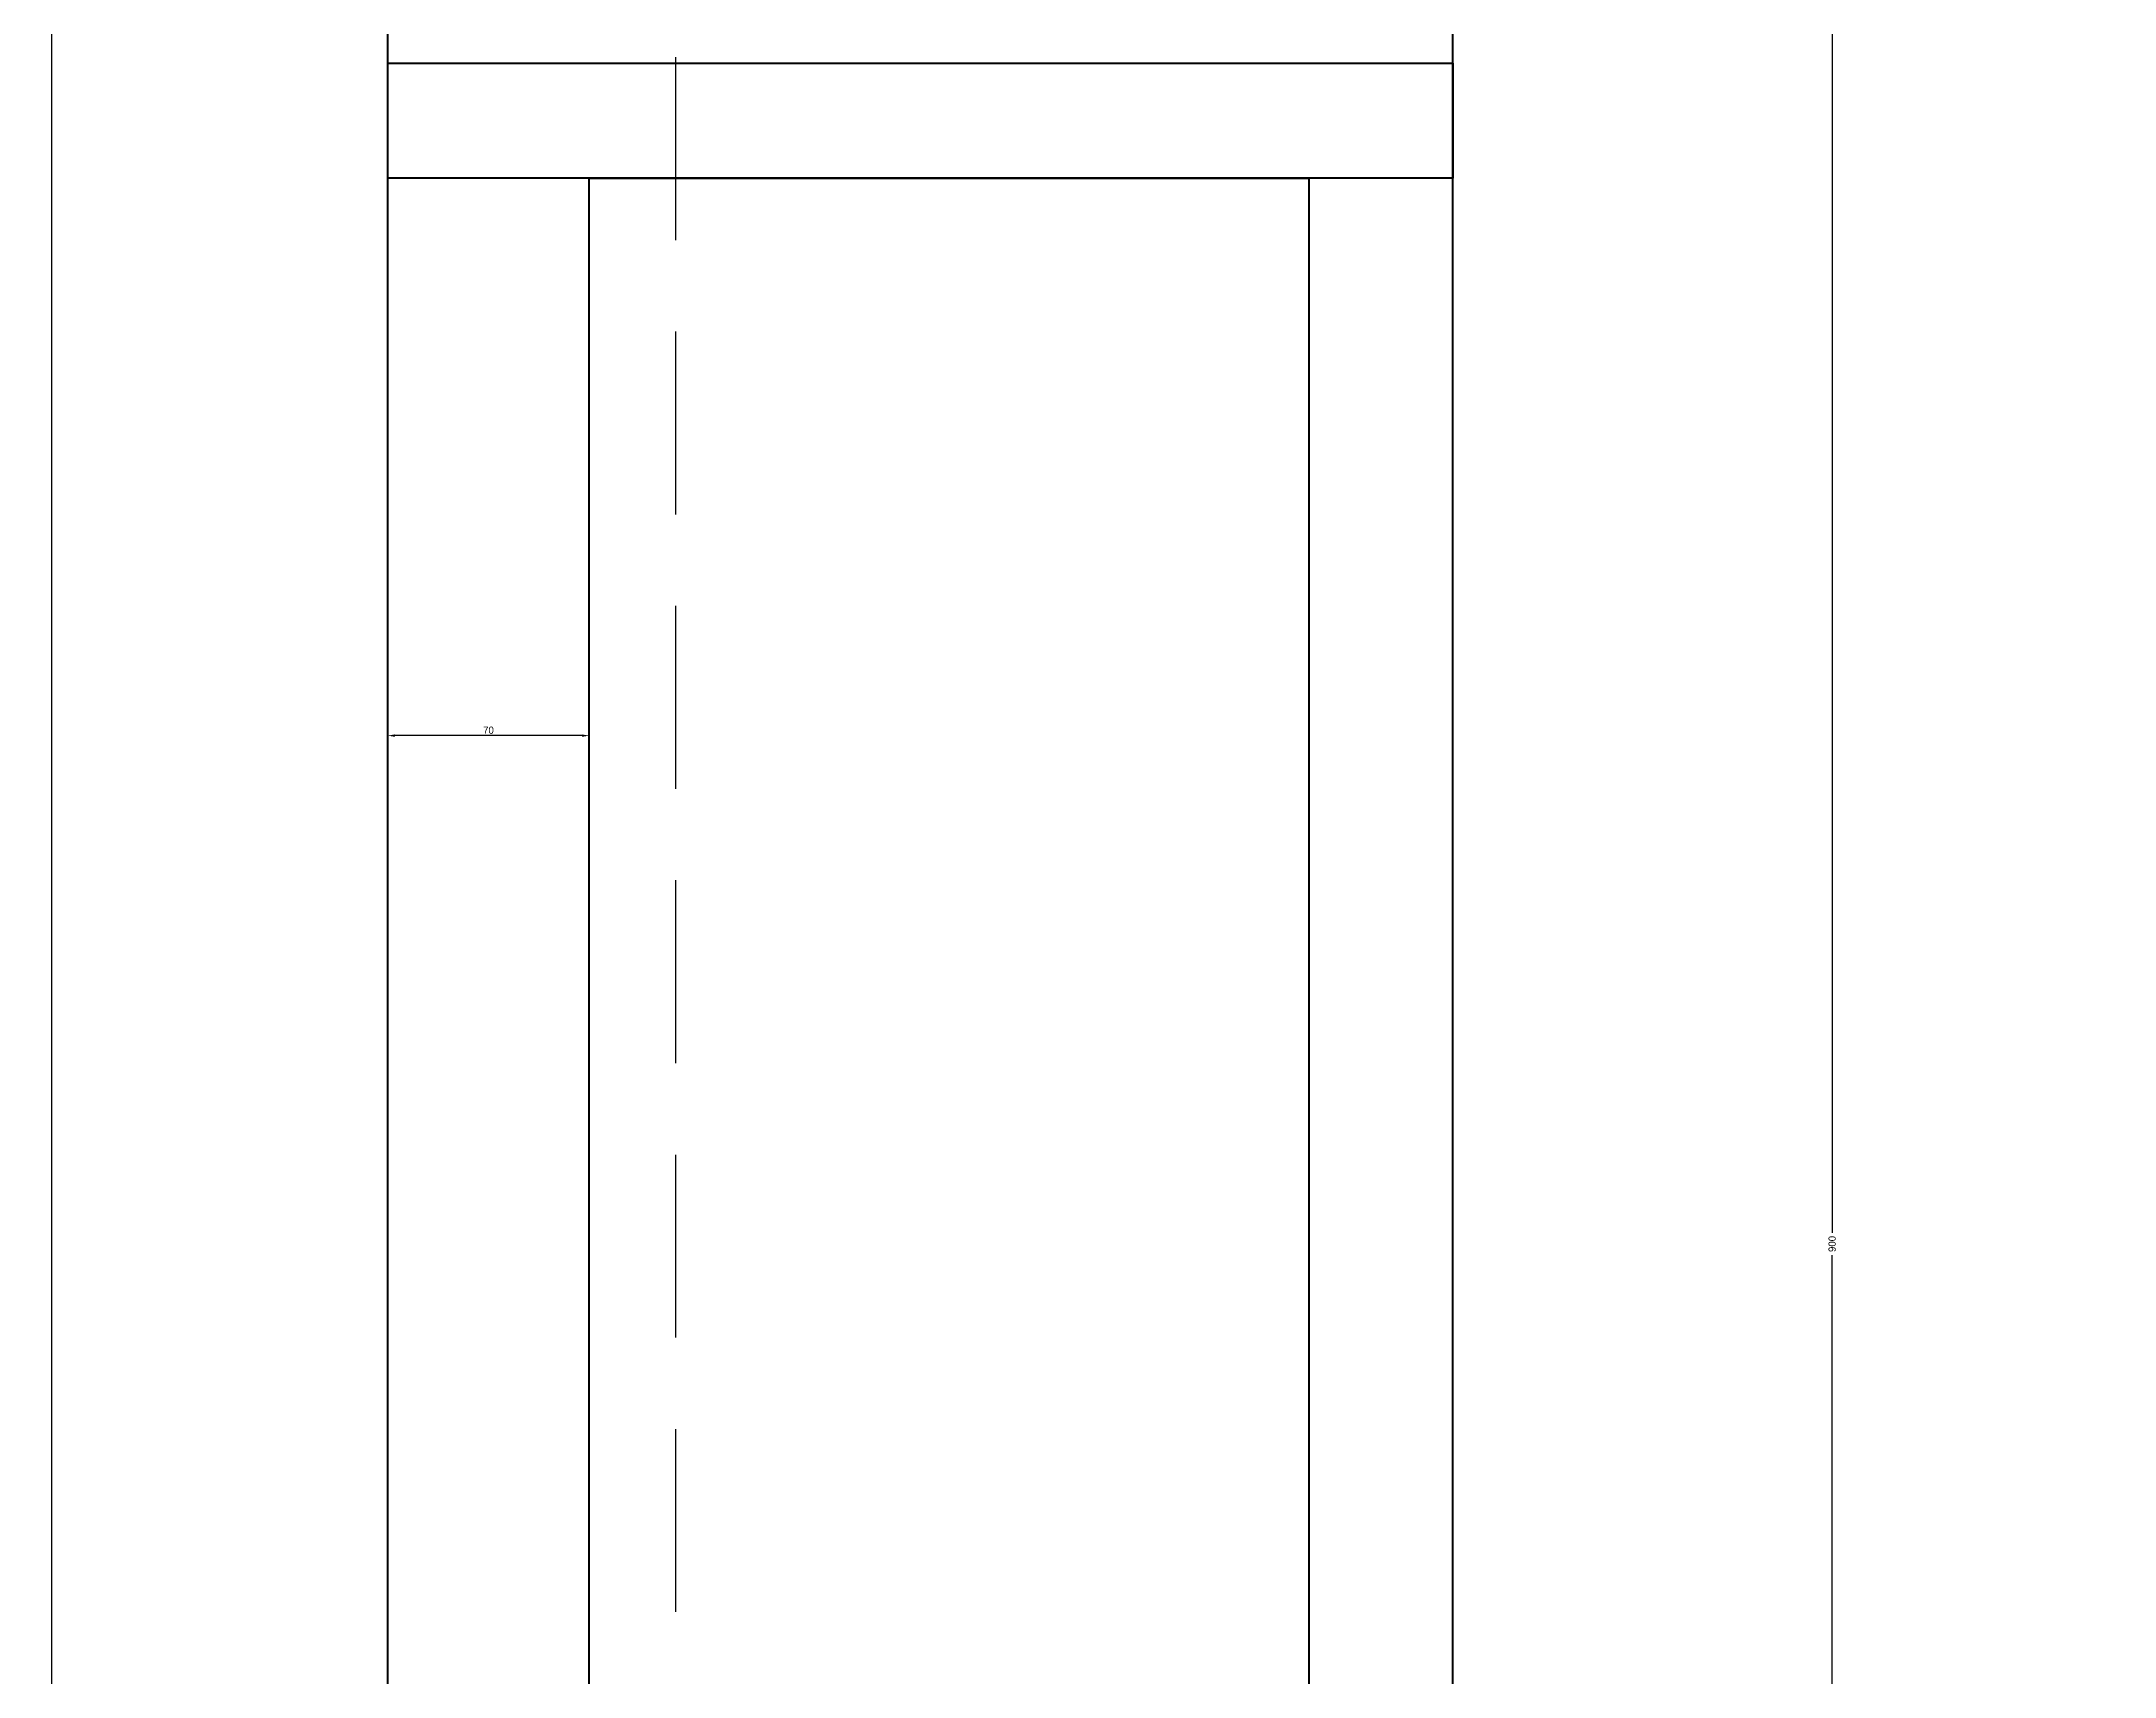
# Model space of a CAD drawing. Header units: millimetres. Extents: x 36689 to 81590, y -49198 to -25401.
# Drawn here: x 54493 to 55213, y -31039 to -30471 of the extents above; entities that cross this region are included whole.
import ezdxf

# ---------------------------------------------------------------- set-up
doc = ezdxf.new("R2010")
doc.units = ezdxf.units.MM
doc.header["$PDMODE"] = 34
doc.header["$PDSIZE"] = 25
doc.linetypes.add('DASHED', pattern=[19.05, 12.7, -6.35])
for name, color, linetype in [('01 Черновое', 7, 'Continuous'), ('02 Розетки', 7, 'Continuous'), ('11 Привязка размеры', 7, 'Continuous')]:
    doc.layers.add(name, color=color, linetype=linetype)
doc.layers.add('04 Мебель', color=5, linetype='Continuous', true_color=0x0000ff)
doc.styles.add('QCADDimTextStyle', font='txt')
doc.dimstyles.new('QCADDimStyle', dxfattribs={"dimtxt": 2.5, "dimasz": 2.5, "dimexe": 1.25, "dimexo": 0.625, "dimtad": 1, "dimtoh": 1, "dimdec": 4, "dimzin": 0, "dimdsep": 46, "dimtxsty": 'QCADDimTextStyle', "dimcen": 0.09, "dimadec": 0, "dimazin": 0, "dimtfac": 1, "dimtdec": 4, "dimtofl": 0, "dimtmove": 0, "dimatfit": 3, "dimfxl": 1, "dimtolj": 1, "dimtzin": 0, "dimarcsym": 0})

# ---------------------------------------------------------------- blocks, each defined once
blk = doc.blocks.new('*D51')
at = {"layer": '11 Привязка размеры', "color": 0, "lineweight": -2}
for p, q in [((54863.74, -30438.38), (55116.12, -30438.38)), ((55114.87, -30440.88), (55114.87, -30884.54)), ((55114.87, -31335.88), (55114.87, -30892.22)), ((54863.74, -31338.38), (55116.12, -31338.38))]:
    blk.add_line(p, q, dxfattribs=at)
at = {"layer": '11 Привязка размеры', "color": 0}
for points in [[(55115.29, -30440.88), (55114.46, -30440.88), (55114.87, -30438.38)], [(55114.46, -31335.88), (55115.29, -31335.88), (55114.87, -31338.38)]]:
    blk.add_solid(points, dxfattribs=at)
at = {"layer": 'Defpoints', "color": 0}
for p in [(54863.11, -30438.38), (54863.11, -31338.38), (55114.87, -31338.38)]:
    blk.add_point(p, dxfattribs=at)
at = {"layer": '11 Привязка размеры', "color": 0, "insert": (55114.87, -30888.38), "char_height": 2.5, "attachment_point": 5, "rotation": 90, "style": 'QCADDimTextStyle'}
blk.add_mtext('900', dxfattribs=at)
blk = doc.blocks.new('*D109')
at = {"layer": '11 Привязка размеры', "color": 0, "lineweight": -2}
for p, q in [((54613.11, -30519), (54613.11, -30713.14)), ((54683.11, -30519), (54683.11, -30713.14)), ((54680.61, -30711.89), (54615.61, -30711.89))]:
    blk.add_line(p, q, dxfattribs=at)
at = {"layer": '11 Привязка размеры', "color": 0}
for points in [[(54615.61, -30711.47), (54615.61, -30712.31), (54613.11, -30711.89)], [(54680.61, -30712.31), (54680.61, -30711.47), (54683.11, -30711.89)]]:
    blk.add_solid(points, dxfattribs=at)
at = {"layer": 'Defpoints', "color": 0}
for p in [(54613.11, -30518.38), (54683.11, -30518.38), (54613.11, -30711.89)]:
    blk.add_point(p, dxfattribs=at)
at = {"layer": '11 Привязка размеры', "color": 0, "insert": (54648.11, -30710.01), "char_height": 2.5, "attachment_point": 5, "style": 'QCADDimTextStyle'}
blk.add_mtext('70', dxfattribs=at)
blk = doc.blocks.new('*D115')
at = {"layer": '11 Привязка размеры', "color": 0, "lineweight": -2}
for p, q in [((54612.49, -29538.38), (54495.09, -29538.38)), ((54496.34, -29540.88), (54496.34, -31335.88)), ((54612.49, -31338.38), (54495.09, -31338.38))]:
    blk.add_line(p, q, dxfattribs=at)
at = {"layer": '11 Привязка размеры', "color": 0}
for points in [[(54496.76, -29540.88), (54495.92, -29540.88), (54496.34, -29538.38)], [(54495.92, -31335.88), (54496.76, -31335.88), (54496.34, -31338.38)]]:
    blk.add_solid(points, dxfattribs=at)
at = {"layer": 'Defpoints', "color": 0}
for p in [(54613.11, -29538.38), (54496.34, -31338.38), (54613.11, -31338.38)]:
    blk.add_point(p, dxfattribs=at)
at = {"layer": '11 Привязка размеры', "color": 0, "insert": (54494.47, -30438.38), "char_height": 2.5, "attachment_point": 5, "rotation": 90, "style": 'QCADDimTextStyle'}
blk.add_mtext('1800', dxfattribs=at)

msp = doc.modelspace()

# ---------------------------------------------------------------- linework, layer by layer
at = {"layer": '01 Черновое', "lineweight": 40}
for points in [[(55933.11174, -28538.379), (55933.11174, -31338.379), (54613.11174, -31338.379), (54613.11174, -28538.379)], [(55783.11174, -29238.379), (55783.11174, -31338.379), (54983.11174, -31338.379), (54983.11174, -29238.379)]]:
    msp.add_lwpolyline(points, close=True, dxfattribs=at)
at = {"layer": '02 Розетки', "linetype": 'DASHED', "ltscale": 5, "flags": 128}
msp.add_lwpolyline([(54713.11174, -28571.379), (54713.11174, -31208.379, -0.414213562), (54663.11174, -31258.379), (54663.11174, -31258.379), (54613.11174, -31258.379)], format="xyb", dxfattribs=at)
at = {"layer": '04 Мебель', "lineweight": 40}
for p, q in [((54613.11174, -30518.379), (54613.11174, -30478.379)), ((54613.11174, -30478.379), (54933.11113, -30478.379)), ((54933.11113, -30478.379), (54983.11113, -30478.379)), ((54983.11113, -30478.379), (54983.11113, -30518.379)), ((54933.11113, -30518.379), (54613.11174, -30518.379)), ((54983.11113, -30518.379), (54933.11113, -30518.379))]:
    msp.add_line(p, q, dxfattribs=at)
at = {"layer": '04 Мебель', "lineweight": 40, "flags": 128}
msp.add_lwpolyline([(54683.11174, -30518.379), (54933.11113, -30518.379), (54933.11113, -31238.379), (54683.11174, -31238.379)], close=True, dxfattribs=at)

# ---------------------------------------------------------------- dimensions: what is measured, and where the dimension line sits
at = {"layer": '11 Привязка размеры'}
dim = msp.add_linear_dim(base=(54496.34078, -31338.379), p1=(54613.11174, -29538.379), p2=(54613.11174, -31338.379), angle=90, dimstyle='QCADDimStyle', override={"dimtxt": 2.5, "dimasz": 2.5, "dimexe": 1.25, "dimexo": 0.625, "dimgap": 0.625, "dimtad": 1, "dimtih": 0, "dimtoh": 0, "dimdec": 2, "dimzin": 8, "dimdsep": 44, "dimcen": 2.5, "dimclrd": 0, "dimclre": 0, "dimclrt": 0, "dimtdec": 2, "dimtofl": 1, "dimtmove": 2, "dimfxl": 1, "dimfxlon": 0, "dimtolj": 0, "dimtzin": 8}, dxfattribs=at)
dim.commit()
dim.dimension.update_dxf_attribs({"geometry": '*D115', "text_midpoint": (54494.46578, -30438.379)})
dim = msp.add_linear_dim(base=(55114.87231, -31338.379), p1=(54863.11174, -30438.379), p2=(54863.11174, -31338.379), angle=90, dimstyle='QCADDimStyle', override={"dimtxt": 2.5, "dimasz": 2.5, "dimexe": 1.25, "dimexo": 0.625, "dimgap": 0.625, "dimtad": 1, "dimtih": 0, "dimtoh": 0, "dimdec": 2, "dimzin": 8, "dimdsep": 44, "dimcen": 2.5, "dimclrd": 0, "dimclre": 0, "dimclrt": 0, "dimtdec": 2, "dimtofl": 1, "dimtmove": 2, "dimfxl": 1, "dimfxlon": 0, "dimtolj": 0, "dimtzin": 8}, dxfattribs=at)
dim.commit()
dim.dimension.update_dxf_attribs({"geometry": '*D51', "text_midpoint": (55114.87231, -30888.379), "dimtype": 160})
dim = msp.add_linear_dim(base=(54613.11174, -30711.88941), p1=(54683.11174, -30518.379), p2=(54613.11174, -30518.379), dimstyle='QCADDimStyle', override={"dimtxt": 2.5, "dimasz": 2.5, "dimexe": 1.25, "dimexo": 0.625, "dimgap": 0.625, "dimtad": 1, "dimtih": 0, "dimtoh": 0, "dimdec": 2, "dimzin": 8, "dimdsep": 44, "dimcen": 2.5, "dimclrd": 0, "dimclre": 0, "dimclrt": 0, "dimtdec": 2, "dimtofl": 1, "dimtmove": 2, "dimfxl": 1, "dimfxlon": 0, "dimtolj": 0, "dimtzin": 8}, dxfattribs=at)
dim.commit()
dim.dimension.update_dxf_attribs({"geometry": '*D109', "text_midpoint": (54648.11174, -30710.01441)})

doc.saveas('drawing.dxf')
